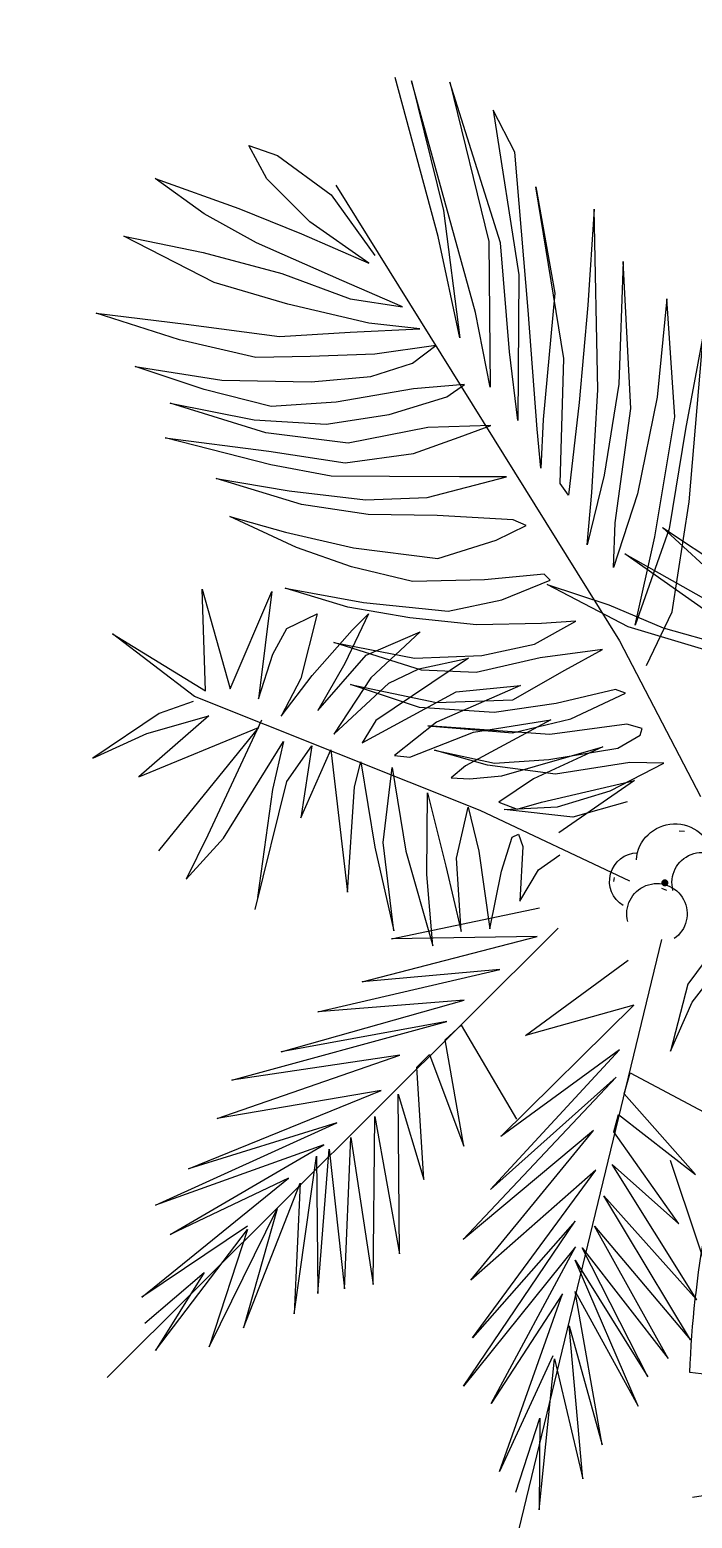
# Model space of a CAD drawing. Header units: metres. Extents: x 859577 to 860336, y 1645916 to 1646650.
# Drawn here: x 859941.813 to 859942.799, y 1646012.301 to 1646014.514 of the extents above; entities that cross this region are included whole.
import ezdxf

# ---------------------------------------------------------------- set-up
doc = ezdxf.new("R2010")
doc.units = ezdxf.units.M
for name, color, linetype, lineweight in [('HATCH', 253, 'Continuous', 0), ('palmeras', 174, 'Continuous', 100), ('VEGETATION', 7, 'Continuous', 0), ('VIEW THIC 0.0', 7, 'Continuous', 0)]:
    doc.layers.add(name, color=color, linetype=linetype, lineweight=lineweight)

# ---------------------------------------------------------------- blocks, each defined once
blk = doc.blocks.new('06092026_CAMPO')
at = {"layer": 'palmeras'}
blk.add_point((859942.7583, 1646013.2459, 38.7725), dxfattribs=at)
blk = doc.blocks.new('*U19')
at = {"layer": 'VEGETATION', "extrusion": (-5.08599e-09, -1.37735e-08, 1)}
for p, q in [((18816.6199, 35232.39, 0), (18816.5844, 35232.5218, 0)), ((18816.6511, 35232.3271, 0), (18816.598, 35232.5192, 0)), ((18816.598, 35232.5192, 0), (18816.6243, 35232.4117, 0)), ((18816.6716, 35232.385, 0), (18816.6298, 35232.518, 0)), ((18816.6298, 35232.518, 0), (18816.662, 35232.3861, 0)), ((18816.6835, 35232.46, 0), (18816.6657, 35232.4949, 0)), ((18816.6657, 35232.4949, 0), (18816.6868, 35232.3584, 0)), ((18816.4779, 35232.4379, 0), (18816.4631, 35232.4655, 0)), ((18816.4631, 35232.4655, 0), (18816.4869, 35232.4572, 0)), ((18816.4869, 35232.4572, 0), (18816.5314, 35232.4246, 0)), ((18816.6946, 35232.329, 0), (18816.6835, 35232.46, 0)), ((18816.4259, 35232.4089, 0), (18816.3852, 35232.4381, 0)), ((18816.3852, 35232.4381, 0), (18816.4547, 35232.4132, 0)), ((18816.5136, 35232.4023, 0), (18816.4779, 35232.4379, 0)), ((18816.5351, 35232.4327, 0), (18816.7704, 35232.0552)), ((18816.7242, 35232.2889, 0), (18816.7009, 35232.4312, 0)), ((18816.7009, 35232.4312, 0), (18816.7169, 35232.3433, 0)), ((18816.5314, 35232.4246, 0), (18816.5674, 35232.3745, 0)), ((18816.4693, 35232.385, 0), (18816.4259, 35232.4089, 0)), ((18816.4547, 35232.4132, 0), (18816.5066, 35232.3923, 0)), ((18816.6243, 35232.4117, 0), (18816.6381, 35232.3062, 0)), ((18816.7495, 35232.4129, 0), (18816.7441, 35232.3331, 0)), ((18816.7523, 35232.2632, 0), (18816.7495, 35232.4129, 0)), ((18816.5624, 35232.368, 0), (18816.5136, 35232.4023, 0)), ((18816.4342, 35232.3521, 0), (18816.3592, 35232.3905, 0)), ((18816.3592, 35232.3905, 0), (18816.4252, 35232.3769, 0)), ((18816.5401, 35232.3538, 0), (18816.4693, 35232.385, 0)), ((18816.5066, 35232.3923, 0), (18816.5624, 35232.368, 0)), ((18816.6381, 35232.3062, 0), (18816.6199, 35232.39, 0)), ((18816.662, 35232.3861, 0), (18816.663, 35232.2653, 0)), ((18816.6791, 35232.2945, 0), (18816.6716, 35232.385, 0)), ((18816.4252, 35232.3769, 0), (18816.4904, 35232.3594, 0)), ((18816.7734, 35232.3693, 0), (18816.7699, 35232.2679, 0)), ((18816.7799, 35232.2477, 0), (18816.7734, 35232.3693, 0)), ((18816.4904, 35232.3594, 0), (18816.547, 35232.3386, 0)), ((18816.6868, 35232.3584, 0), (18816.686, 35232.2377, 0)), ((18816.4954, 35232.3341, 0), (18816.4342, 35232.3521, 0)), ((18816.5903, 35232.3318, 0), (18816.5401, 35232.3538, 0)), ((18816.5626, 35232.3183, 0), (18816.4954, 35232.3341, 0)), ((18816.547, 35232.3386, 0), (18816.5903, 35232.3318, 0)), ((18816.7169, 35232.3433, 0), (18816.7072, 35232.2386, 0)), ((18816.7441, 35232.3331, 0), (18816.7369, 35232.2526, 0)), ((18816.8097, 35232.3386, 0), (18816.8017, 35232.2571, 0)), ((18816.8164, 35232.2408, 0), (18816.8097, 35232.3386, 0)), ((18816.4054, 35232.3045, 0), (18816.3364, 35232.3267, 0)), ((18816.3364, 35232.3267, 0), (18816.411, 35232.3175, 0)), ((18816.663, 35232.2653, 0), (18816.6511, 35232.3271, 0)), ((18816.7021, 35232.2304, 0), (18816.6946, 35232.329, 0)), ((18816.411, 35232.3175, 0), (18816.4884, 35232.3072, 0)), ((18816.4884, 35232.3072, 0), (18816.5471, 35232.3108, 0)), ((18816.5471, 35232.3108, 0), (18816.6049, 35232.3137, 0)), ((18816.6049, 35232.3137, 0), (18816.5626, 35232.3183, 0)), ((18816.84, 35232.3102, 0), (18816.8252, 35232.2306, 0)), ((18816.8282, 35232.1703, 0), (18816.84, 35232.3102, 0)), ((18816.4687, 35232.29, 0), (18816.4054, 35232.3045, 0)), ((18816.6181, 35232.2999, 0), (18816.5674, 35232.2925, 0)), ((18816.5987, 35232.2851, 0), (18816.6181, 35232.2999, 0)), ((18816.686, 35232.2377, 0), (18816.6791, 35232.2945, 0)), ((18816.4259, 35232.2633, 0), (18816.3688, 35232.2823, 0)), ((18816.3688, 35232.2823, 0), (18816.4407, 35232.271, 0)), ((18816.5138, 35232.2906, 0), (18816.4687, 35232.29, 0)), ((18816.5674, 35232.2925, 0), (18816.5138, 35232.2906, 0)), ((18816.5643, 35232.2741, 0), (18816.5987, 35232.2851, 0)), ((18816.7212, 35232.1854, 0), (18816.7242, 35232.2889, 0)), ((18816.4407, 35232.271, 0), (18816.5147, 35232.2696, 0)), ((18816.5147, 35232.2696, 0), (18816.5643, 35232.2741, 0)), ((18816.4816, 35232.2493, 0), (18816.4259, 35232.2633, 0)), ((18816.5996, 35232.264, 0), (18816.5354, 35232.2529, 0)), ((18816.5794, 35232.2426, 0), (18816.6273, 35232.2574, 0)), ((18816.6418, 35232.2676, 0), (18816.5996, 35232.264, 0)), ((18816.6273, 35232.2574, 0), (18816.6418, 35232.2676, 0)), ((18816.7474, 35232.1781, 0), (18816.7523, 35232.2632, 0)), ((18816.7699, 35232.2679, 0), (18816.7578, 35232.1923, 0)), ((18816.4772, 35232.2275, 0), (18816.3977, 35232.2519, 0)), ((18816.3977, 35232.2519, 0), (18816.4674, 35232.2382, 0)), ((18816.5354, 35232.2529, 0), (18816.4816, 35232.2493, 0)), ((18816.7369, 35232.2526, 0), (18816.7281, 35232.1758, 0)), ((18816.7669, 35232.153, 0), (18816.7799, 35232.2477, 0)), ((18816.8017, 35232.2571, 0), (18816.7853, 35232.1769, 0)), ((18816.4674, 35232.2382, 0), (18816.5272, 35232.2346, 0)), ((18816.5272, 35232.2346, 0), (18816.5794, 35232.2426, 0)), ((18816.6637, 35232.2335, 0), (18816.6114, 35232.2318, 0)), ((18816.6373, 35232.2239, 0), (18816.6637, 35232.2335, 0)), ((18816.7072, 35232.2386, 0), (18816.7051, 35232.1983, 0)), ((18816.7996, 35232.1413, 0), (18816.8164, 35232.2408, 0)), ((18816.4812, 35232.2008, 0), (18816.3937, 35232.2232, 0)), ((18816.3937, 35232.2232, 0), (18816.4797, 35232.2122, 0)), ((18816.5453, 35232.219, 0), (18816.4772, 35232.2275, 0)), ((18816.6114, 35232.2318, 0), (18816.5453, 35232.219, 0)), ((18816.5995, 35232.2104, 0), (18816.6373, 35232.2239, 0)), ((18816.7051, 35232.1983, 0), (18816.7021, 35232.2304, 0)), ((18816.8252, 35232.2306, 0), (18816.8117, 35232.148, 0)), ((18816.4797, 35232.2122, 0), (18816.543, 35232.2027, 0)), ((18816.543, 35232.2027, 0), (18816.5995, 35232.2104, 0)), ((18816.5312, 35232.1915, 0), (18816.4812, 35232.2008, 0)), ((18816.5066, 35232.168), (18816.4359, 35232.1896)), ((18816.4359, 35232.1896), (18816.4964, 35232.1794)), ((18816.5797, 35232.1914, 0), (18816.5312, 35232.1915, 0)), ((18816.6376, 35232.191, 0), (18816.5797, 35232.1914, 0)), ((18816.611, 35232.174, 0), (18816.6766, 35232.1909, 0)), ((18816.6766, 35232.1909, 0), (18816.6376, 35232.191, 0)), ((18816.7281, 35232.1758, 0), (18816.7212, 35232.1854, 0)), ((18816.7578, 35232.1923, 0), (18816.7436, 35232.1346, 0)), ((18816.4964, 35232.1794), (18816.5598, 35232.1719, 0)), ((18816.5598, 35232.1719, 0), (18816.611, 35232.174, 0)), ((18816.7436, 35232.1346, 0), (18816.7474, 35232.1781, 0)), ((18816.7853, 35232.1769, 0), (18816.7655, 35232.1158, 0)), ((18816.562, 35232.1597, 0), (18816.5066, 35232.168)), ((18816.6191, 35232.1589, 0), (18816.562, 35232.1597, 0)), ((18816.6821, 35232.1553, 0), (18816.6191, 35232.1589, 0)), ((18816.8141, 35232.0791, 0), (18816.8282, 35232.1703, 0)), ((18816.5025, 35232.1323), (18816.4473, 35232.1581)), ((18816.4473, 35232.1581), (18816.4935, 35232.1452)), ((18816.6682, 35232.1386, 0), (18816.6929, 35232.1507, 0)), ((18816.6929, 35232.1507, 0), (18816.6821, 35232.1553, 0)), ((18816.7655, 35232.1158, 0), (18816.7669, 35232.153, 0)), ((18816.8117, 35232.148, 0), (18816.7833, 35232.068)), ((18816.9177, 35232.0464, 0), (18816.8061, 35232.149, 0)), ((18816.8061, 35232.149, 0), (18816.94, 35232.0602, 0)), ((18816.4935, 35232.1452), (18816.5498, 35232.1321)), ((18816.6196, 35232.1234), (18816.6682, 35232.1386, 0)), ((18816.7833, 35232.068), (18816.7996, 35232.1413, 0)), ((18816.5482, 35232.1163), (18816.5025, 35232.1323)), ((18816.5498, 35232.1321), (18816.6196, 35232.1234)), ((18816.8988, 35232.04, 0), (18816.7748, 35232.1273, 0)), ((18816.7748, 35232.1273, 0), (18816.9177, 35232.0464, 0)), ((18816.5986, 35232.1043), (18816.5482, 35232.1163)), ((18816.7079, 35232.1103, 0), (18816.6583, 35232.1057)), ((18816.7129, 35232.1053, 0), (18816.7079, 35232.1103, 0)), ((18816.427, 35232.0136, 0), (18816.4242, 35232.098)), ((18816.4242, 35232.098), (18816.4476, 35232.0154, 0)), ((18816.5451, 35232.0829), (18816.4931, 35232.0987)), ((18816.4931, 35232.0987), (18816.558, 35232.0869)), ((18816.6583, 35232.1057), (18816.5986, 35232.1043)), ((18816.6727, 35232.089), (18816.7129, 35232.1053, 0)), ((18816.7776, 35232.0666), (18816.7105, 35232.1019)), ((18816.7105, 35232.1019), (18816.7616, 35232.0848)), ((18816.4476, 35232.0154, 0), (18816.482, 35232.0961)), ((18816.482, 35232.0961), (18816.4711, 35232.007, 0)), ((18816.558, 35232.0869), (18816.6284, 35232.0798)), ((18816.6284, 35232.0798), (18816.6727, 35232.089)), ((18816.7616, 35232.0848), (18816.8066, 35232.066)), ((18816.4944, 35232.0652), (18816.5197, 35232.0776)), ((18816.5197, 35232.0776), (18816.506, 35232.0239, 0)), ((18816.5621, 35232.0775), (18816.5426, 35232.0363)), ((18816.5966, 35232.0741), (18816.5451, 35232.0829)), ((18816.5486, 35232.0639), (18816.5621, 35232.0775)), ((18816.6518, 35232.0684), (18816.5966, 35232.0741)), ((18816.7929, 35232.0348), (18816.8141, 35232.0791, 0)), ((18816.418, 35232.0089, 0), (18816.3498, 35232.061, 0)), ((18816.3498, 35232.061, 0), (18816.427, 35232.0136, 0)), ((18816.483, 35232.0441), (18816.4944, 35232.0652)), ((18816.5155, 35232.0263, 0), (18816.5486, 35232.0639)), ((18816.5603, 35232.0433), (18816.6052, 35232.0625)), ((18816.6052, 35232.0625), (18816.5643, 35232.0244)), ((18816.7057, 35232.0695), (18816.6518, 35232.0684)), ((18816.6999, 35232.0523), (18816.7342, 35232.0714)), ((18816.7342, 35232.0714), (18816.7057, 35232.0695)), ((18816.8737, 35232.0378), (18816.7776, 35232.0666)), ((18816.8066, 35232.066), (18816.8988, 35232.04, 0)), ((18816.6062, 35232.0309), (18816.5334, 35232.0538)), ((18816.5334, 35232.0538), (18816.6003, 35232.0407)), ((18816.6561, 35232.0429), (18816.6999, 35232.0523)), ((18816.7563, 35232.0479), (18816.7045, 35232.041)), ((18816.7251, 35232.0307), (18816.7563, 35232.0479)), ((18816.7704, 35232.0552), (18816.8376, 35231.926)), ((18816.4711, 35232.007, 0), (18816.483, 35232.0441)), ((18816.5201, 35231.9974, 0), (18816.5603, 35232.0433)), ((18816.5426, 35232.0363), (18816.5201, 35231.9974, 0)), ((18816.6452, 35232.0407), (18816.5684, 35231.989, 0)), ((18816.6003, 35232.0407), (18816.6561, 35232.0429)), ((18816.6039, 35232.0319), (18816.6452, 35232.0407)), ((18816.7045, 35232.041), (18816.6514, 35232.029)), ((18816.4899, 35231.9928, 0), (18816.5155, 35232.0263, 0)), ((18816.506, 35232.0239, 0), (18816.4899, 35231.9928, 0)), ((18816.5643, 35232.0244), (18816.5335, 35231.9778, 0)), ((18816.5791, 35232.0201), (18816.6039, 35232.0319)), ((18816.6514, 35232.029), (18816.6062, 35232.0309)), ((18816.6818, 35232.0062), (18816.7251, 35232.0307)), ((18816.5335, 35231.9778, 0), (18816.5791, 35232.0201)), ((18816.6045, 35231.9998), (18816.5474, 35232.0188, 0)), ((18816.5474, 35232.0188, 0), (18816.6187, 35232.004)), ((18816.5571, 35231.9707, 0), (18816.635, 35232.0129)), ((18816.6883, 35232.0181), (18816.6185, 35231.9877, 0)), ((18816.635, 35232.0129), (18816.6883, 35232.0181)), ((18816.767, 35232.0149), (18816.718, 35232.0032)), ((18816.7301, 35231.9905), (18816.7754, 35232.0117)), ((18816.7754, 35232.0117), (18816.767, 35232.0149)), ((18816.4169, 35232.0048, 0), (18816.3885, 35231.9948, 0)), ((18816.6549, 35231.9144, 0), (18816.418, 35232.0089, 0)), ((18816.6665, 35231.9956), (18816.6045, 35231.9998)), ((18816.6187, 35232.004), (18816.6818, 35232.0062)), ((18816.718, 35232.0032), (18816.6665, 35231.9956)), ((18816.3885, 35231.9948, 0), (18816.3336, 35231.958, 0)), ((18816.4298, 35231.993, 0), (18816.3718, 35231.9425, 0)), ((18816.3785, 35231.9784, 0), (18816.4298, 35231.993, 0)), ((18816.4734, 35231.9893, 0), (18816.429, 35231.894, 0)), ((18816.5684, 35231.989, 0), (18816.5571, 35231.9707, 0)), ((18816.6185, 35231.9877, 0), (18816.5837, 35231.96, 0)), ((18816.7135, 35231.9897), (18816.6426, 35231.9515, 0)), ((18816.6493, 35231.9793, 0), (18816.7135, 35231.9897)), ((18816.6817, 35231.979), (18816.7301, 35231.9905)), ((18816.7765, 35231.9861), (18816.7126, 35231.9774)), ((18816.7891, 35231.9826), (18816.7765, 35231.9861)), ((18816.3336, 35231.958, 0), (18816.3785, 35231.9784, 0)), ((18816.3718, 35231.9425, 0), (18816.471, 35231.9834, 0)), ((18816.471, 35231.9834, 0), (18816.3881, 35231.8811, 0)), ((18816.5966, 35231.9588, 0), (18816.6493, 35231.9793, 0)), ((18816.7126, 35231.9774), (18816.6114, 35231.9846, 0)), ((18816.6114, 35231.9846, 0), (18816.6817, 35231.979)), ((18816.7691, 35231.9662), (18816.7875, 35231.9769)), ((18816.7875, 35231.9769), (18816.7891, 35231.9826)), ((18816.4419, 35231.8916, 0), (18816.4917, 35231.9716, 0)), ((18816.4917, 35231.9716, 0), (18816.4827, 35231.932, 0)), ((18816.4945, 35231.9386, 0), (18816.5153, 35231.968, 0)), ((18816.5153, 35231.968, 0), (18816.5062, 35231.9084, 0)), ((18816.5062, 35231.9084, 0), (18816.5311, 35231.9649, 0)), ((18816.5311, 35231.9649, 0), (18816.5449, 35231.8469, 0)), ((18816.6609, 35231.9521, 0), (18816.6169, 35231.9644, 0)), ((18816.6169, 35231.9644, 0), (18816.6666, 35231.9538, 0)), ((18816.6727, 35231.9432, 0), (18816.7565, 35231.9672)), ((18816.7565, 35231.9672), (18816.6992, 35231.9407, 0)), ((18816.7119, 35231.9568, 0), (18816.7691, 35231.9662)), ((18816.5506, 35231.9342, 0), (18816.5558, 35231.9549, 0)), ((18816.5558, 35231.9549, 0), (18816.5674, 35231.8841, 0)), ((18816.5745, 35231.8881, 0), (18816.5818, 35231.9501, 0)), ((18816.5818, 35231.9501, 0), (18816.5933, 35231.8809, 0)), ((18816.5837, 35231.96, 0), (18816.5966, 35231.9588, 0)), ((18816.6426, 35231.9515, 0), (18816.6308, 35231.9416, 0)), ((18816.7174, 35231.9447, 0), (18816.6609, 35231.9521, 0)), ((18816.6666, 35231.9538, 0), (18816.7119, 35231.9568, 0)), ((18816.779, 35231.9544), (18816.7174, 35231.9447, 0)), ((18816.7626, 35231.9309, 0), (18816.8072, 35231.9538)), ((18816.8072, 35231.9538), (18816.779, 35231.9544)), ((18816.4682, 35231.8325, 0), (18816.4945, 35231.9386, 0)), ((18816.6308, 35231.9416, 0), (18816.6461, 35231.9409, 0)), ((18816.6461, 35231.9409, 0), (18816.6727, 35231.9432, 0)), ((18816.6992, 35231.9407, 0), (18816.6703, 35231.9215, 0)), ((18816.7057, 35231.9213, 0), (18816.7829, 35231.9393)), ((18816.7829, 35231.9393), (18816.7202, 35231.8959, 0)), ((18816.4827, 35231.932, 0), (18816.4701, 35231.8424, 0)), ((18816.5449, 35231.8469, 0), (18816.5506, 35231.9342, 0)), ((18816.6105, 35231.8615, 0), (18816.6112, 35231.9292, 0)), ((18816.6112, 35231.9292, 0), (18816.6263, 35231.8685, 0)), ((18816.719, 35231.9176, 0), (18816.7626, 35231.9309, 0)), ((18816.6353, 35231.8749, 0), (18816.6448, 35231.9173, 0)), ((18816.6448, 35231.9173, 0), (18816.6536, 35231.8807, 0)), ((18816.7789, 35231.8561, 0), (18816.6549, 35231.9144, 0)), ((18816.6703, 35231.9215, 0), (18816.6856, 35231.9155, 0)), ((18816.6748, 35231.9154, 0), (18816.719, 35231.9176, 0)), ((18816.7316, 35231.9091, 0), (18816.6748, 35231.9154, 0)), ((18816.6856, 35231.9155, 0), (18816.7057, 35231.9213, 0)), ((18816.7768, 35231.9217, 0), (18816.7316, 35231.9091, 0)), ((18816.429, 35231.894, 0), (18816.4111, 35231.8575, 0)), ((18816.4111, 35231.8575, 0), (18816.4419, 35231.8916, 0)), ((18816.5832, 35231.8149, 0), (18816.5745, 35231.8881, 0)), ((18816.6725, 35231.8642, 0), (18816.6813, 35231.8924, 0)), ((18816.6813, 35231.8924, 0), (18816.6867, 35231.8948, 0)), ((18816.6867, 35231.8948, 0), (18816.6902, 35231.8848, 0)), ((18816.8242, 35231.897, 0), (18816.82, 35231.8973, 0)), ((18816.5674, 35231.8841, 0), (18816.5832, 35231.8149, 0)), ((18816.5933, 35231.8809, 0), (18816.6155, 35231.8025, 0)), ((18816.6536, 35231.8807, 0), (18816.6629, 35231.8165, 0)), ((18816.6902, 35231.8848, 0), (18816.6877, 35231.8394, 0)), ((18816.7031, 35231.8653, 0), (18816.7209, 35231.8777, 0)), ((18816.6263, 35231.8685, 0), (18816.6391, 35231.8142, 0)), ((18816.6391, 35231.8142, 0), (18816.6353, 35231.8749, 0)), ((18816.6629, 35231.8165, 0), (18816.6725, 35231.8642, 0)), ((18816.6877, 35231.8394, 0), (18816.7031, 35231.8653, 0)), ((18816.6155, 35231.8025, 0), (18816.6105, 35231.8615, 0)), ((18816.7659, 35231.8591, 0), (18816.7654, 35231.8558, 0)), ((18816.8097, 35231.8483, 0), (18816.8056, 35231.8498, 0)), ((18816.5812, 35231.8083, 0), (18816.7041, 35231.834, 0)), ((18816.3455, 35231.4448, 0), (18816.7194, 35231.8171, 0)), ((18816.5571, 35231.7726, 0), (18816.7021, 35231.81, 0)), ((18816.7021, 35231.81, 0), (18816.5812, 35231.8083, 0)), ((18816.6813, 35231.2949, 0), (18816.8056, 35231.8077, 0)), ((18816.8551, 35231.8081, 0), (18816.8271, 35231.7705, 0)), ((18816.6924, 35231.728, 0), (18816.7776, 35231.7904, 0)), ((18816.8306, 35231.7557, 0), (18816.8585, 35231.7916, 0)), ((18816.5201, 35231.7476, 0), (18816.6712, 35231.7829, 0)), ((18816.6712, 35231.7829, 0), (18816.5571, 35231.7726, 0)), ((18816.8271, 35231.7705, 0), (18816.8128, 35231.7151, 0)), ((18816.4899, 35231.7147, 0), (18816.6415, 35231.7574, 0)), ((18816.6415, 35231.7574, 0), (18816.5201, 35231.7476, 0)), ((18816.672, 35231.6443, 0), (18816.7823, 35231.7533, 0)), ((18816.7823, 35231.7533, 0), (18816.6924, 35231.728, 0)), ((18816.8128, 35231.7151, 0), (18816.8306, 35231.7557, 0)), ((18816.4489, 35231.6911, 0), (18816.6273, 35231.7396, 0)), ((18816.6273, 35231.7396, 0), (18816.4899, 35231.7147, 0)), ((18816.6259, 35231.7245, 0), (18816.6392, 35231.7367, 0)), ((18816.6392, 35231.7367, 0), (18816.685, 35231.6587, 0)), ((18816.6414, 35231.6365, 0), (18816.6259, 35231.7245, 0)), ((18816.6634, 35231.6006, 0), (18816.7703, 35231.7162, 0)), ((18816.7703, 35231.7162, 0), (18816.672, 35231.6443, 0)), ((18816.4368, 35231.6592, 0), (18816.5883, 35231.7117, 0)), ((18816.5883, 35231.7117, 0), (18816.4489, 35231.6911, 0)), ((18816.6022, 35231.7019, 0), (18816.6129, 35231.7123, 0)), ((18816.6129, 35231.7123, 0), (18816.6414, 35231.6365, 0)), ((18816.6082, 35231.6088, 0), (18816.6022, 35231.7019, 0)), ((18816.6407, 35231.559, 0), (18816.7675, 35231.6935, 0)), ((18816.7675, 35231.6935, 0), (18816.6634, 35231.6006, 0)), ((18816.7742, 35231.6799, 0), (18816.7792, 35231.6972, 0)), ((18816.7792, 35231.6972, 0), (18816.859, 35231.6547, 0)), ((18816.413, 35231.6177, 0), (18816.5728, 35231.6826, 0)), ((18816.5728, 35231.6826, 0), (18816.4368, 35231.6592, 0)), ((18816.588, 35231.5473, 0), (18816.5868, 35231.6796, 0)), ((18816.5868, 35231.6796, 0), (18816.6082, 35231.6088, 0)), ((18816.8335, 35231.613, 0), (18816.7742, 35231.6799, 0)), ((18816.3856, 35231.5875, 0), (18816.536, 35231.6557, 0)), ((18816.536, 35231.6557, 0), (18816.413, 35231.6177, 0)), ((18816.5662, 35231.5219, 0), (18816.5674, 35231.6611, 0)), ((18816.5674, 35231.6611, 0), (18816.588, 35231.5473, 0)), ((18816.7658, 35231.6483, 0), (18816.7695, 35231.6627, 0)), ((18816.7695, 35231.6627, 0), (18816.8335, 35231.613, 0)), ((18816.5423, 35231.5183, 0), (18816.5475, 35231.6437, 0)), ((18816.5475, 35231.6437, 0), (18816.5662, 35231.5219, 0)), ((18816.7489, 35231.6494, 0), (18816.6407, 35231.559, 0)), ((18816.6471, 35231.5254, 0), (18816.7489, 35231.6494, 0)), ((18816.8196, 35231.572, 0), (18816.7658, 35231.6483, 0)), ((18816.5251, 35231.6375, 0), (18816.3856, 35231.5875, 0)), ((18816.3978, 35231.5633, 0), (18816.5251, 35231.6375, 0)), ((18816.5202, 35231.5142, 0), (18816.5295, 35231.6338, 0)), ((18816.5295, 35231.6338, 0), (18816.5423, 35231.5183, 0)), ((18816.5007, 35231.4976, 0), (18816.5192, 35231.6281, 0)), ((18816.5192, 35231.6281, 0), (18816.5202, 35231.5142, 0)), ((18816.7508, 35231.6164, 0), (18816.6471, 35231.5254, 0)), ((18816.6485, 35231.4776, 0), (18816.7508, 35231.6164, 0)), ((18816.8345, 35231.509, 0), (18816.7643, 35231.6212, 0)), ((18816.7643, 35231.6212, 0), (18816.8196, 35231.572, 0)), ((18816.9028, 35231.3546, 0), (18816.8128, 35231.6245, 0)), ((18816.3743, 35231.5114, 0), (18816.4958, 35231.6098, 0)), ((18816.4958, 35231.6098, 0), (18816.3978, 35231.5633, 0)), ((18816.4585, 35231.4859, 0), (18816.5055, 35231.6058, 0)), ((18816.5055, 35231.6058, 0), (18816.5007, 35231.4976, 0)), ((18816.8292, 35231.476, 0), (18816.7574, 35231.5953, 0)), ((18816.7574, 35231.5953, 0), (18816.8345, 35231.509, 0)), ((18816.4301, 35231.4702, 0), (18816.4865, 35231.5844, 0)), ((18816.4865, 35231.5844, 0), (18816.4585, 35231.4859, 0)), ((18816.462, 35231.57, 0), (18816.3743, 35231.5114, 0)), ((18816.3857, 35231.4672, 0), (18816.462, 35231.5674, 0)), ((18816.462, 35231.5674, 0), (18816.4301, 35231.4702, 0)), ((18816.6409, 35231.4376, 0), (18816.7335, 35231.5743, 0)), ((18816.7335, 35231.5743, 0), (18816.6485, 35231.4776, 0)), ((18816.8107, 35231.4604, 0), (18816.7496, 35231.5701, 0)), ((18816.7496, 35231.5701, 0), (18816.8292, 35231.476, 0)), ((18816.7338, 35231.5531, 0), (18816.6409, 35231.4376, 0)), ((18816.6639, 35231.4233, 0), (18816.7338, 35231.5531, 0)), ((18816.7939, 35231.4454, 0), (18816.7394, 35231.5522, 0)), ((18816.7394, 35231.5522, 0), (18816.8107, 35231.4604, 0)), ((18816.3768, 35231.4898, 0), (18816.426, 35231.5318, 0)), ((18816.426, 35231.5318, 0), (18816.3857, 35231.4672, 0)), ((18816.786, 35231.421, 0), (18816.7336, 35231.5419, 0)), ((18816.7336, 35231.5419, 0), (18816.7939, 35231.4454, 0)), ((18816.7232, 35231.5141, 0), (18816.6639, 35231.4233, 0)), ((18816.671, 35231.3668, 0), (18816.7232, 35231.5141, 0)), ((18816.7561, 35231.389, 0), (18816.7336, 35231.5159, 0)), ((18816.7336, 35231.5159, 0), (18816.786, 35231.421, 0)), ((18816.7401, 35231.3608, 0), (18816.7286, 35231.4876, 0)), ((18816.7286, 35231.4876, 0), (18816.7561, 35231.389, 0)), ((18816.7152, 35231.4626, 0), (18816.671, 35231.3668, 0)), ((18816.7038, 35231.3351, 0), (18816.7165, 35231.4603, 0)), ((18816.7165, 35231.4603, 0), (18816.7401, 35231.3608, 0)), ((18816.6844, 35231.3497, 0), (18816.7044, 35231.4111, 0)), ((18816.7044, 35231.4111, 0), (18816.7038, 35231.3351, 0))]:
    blk.add_line(p, q, dxfattribs=at)
at = {"layer": 'VEGETATION', "extrusion": (5.08599e-09, 1.37735e-08, -1)}
for centre, major_axis, start_param, end_param in [((18816.8164, 35231.8714, 0), (-0.0227, 0.0227), 5.569618, 8.487626), ((18816.7858, 35231.8559, 0), (0.0167, 0.0167), 2.901972, 5.476383), ((18816.8389, 35231.8548, 0), (-0.0177, 0.0177), 5.235779, 9.608582), ((18816.8015, 35231.829, 0), (0.0177, 0.0177), 3.664983, 8.037786)]:
    blk.add_ellipse(centre, major_axis=major_axis, ratio=1, start_param=start_param, end_param=end_param, dxfattribs=at)
blk = doc.blocks.new('*U21')
at = {"layer": 'VIEW THIC 0.0', "ltscale": 0.5}
for points in [[(97.743, -0.4454), (97.7487, -0.2988), (97.7752, -0.1567), (97.8198, -0.0224)], [(97.7468, -0.6306), (98.2077, -0.56), (98.2065, -0.4983), (97.743, -0.4454)]]:
    blk.add_open_spline(points, degree=3, dxfattribs=at)

msp = doc.modelspace()

# ---------------------------------------------------------------- linework, layer by layer
msp.add_circle((859942.76971, 1646013.23885, 38.77247), 4)

# ---------------------------------------------------------------- block references
msp.add_blockref('06092026_CAMPO', (0, 0))
at = {"layer": 'HATCH', "color": 7, "ltscale": 0.2, "true_color": 0xffffff, "xscale": 1.79448815951078, "yscale": 1.79448815951078, "zscale": 1.79448815951078}
msp.add_blockref('*U19', (826176.21934, 1582790.10021, 38.77247), dxfattribs=at)
at = {"layer": 'HATCH', "color": 254, "ltscale": 0.2, "true_color": 0xe1cfb7}
msp.add_blockref('*U21', (859845.05268, 1646012.96334, 39.09237), dxfattribs=at)

doc.saveas('drawing.dxf')
